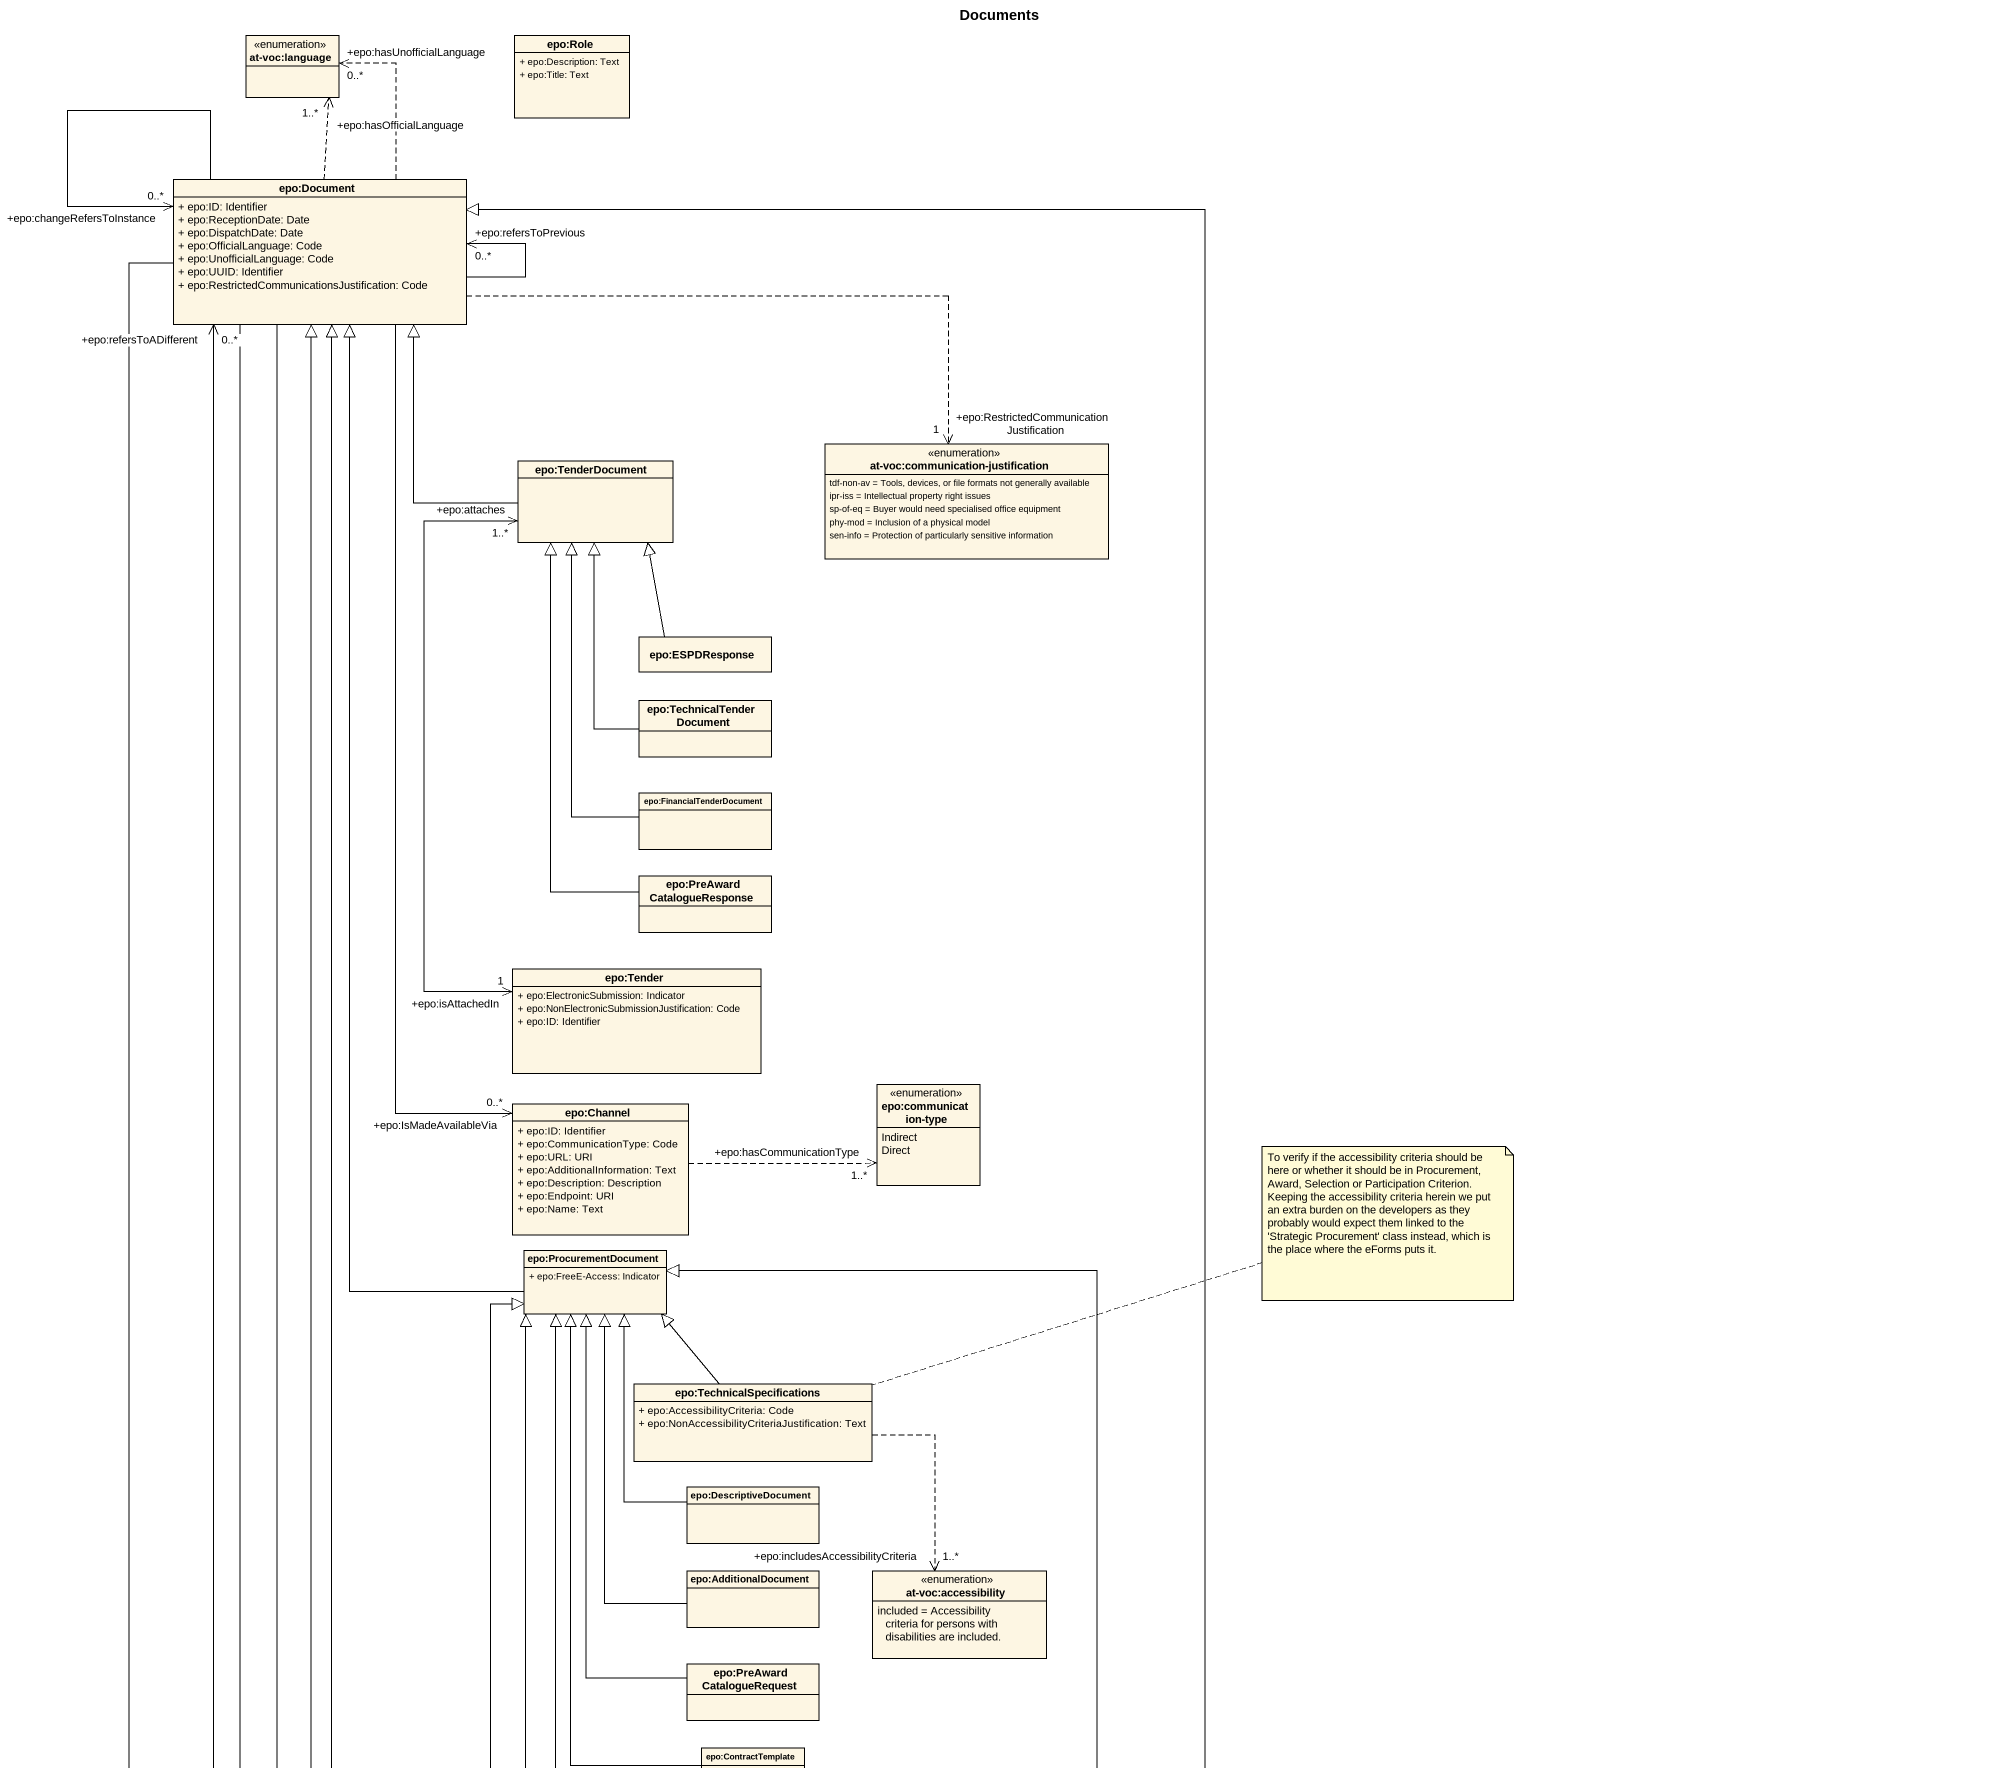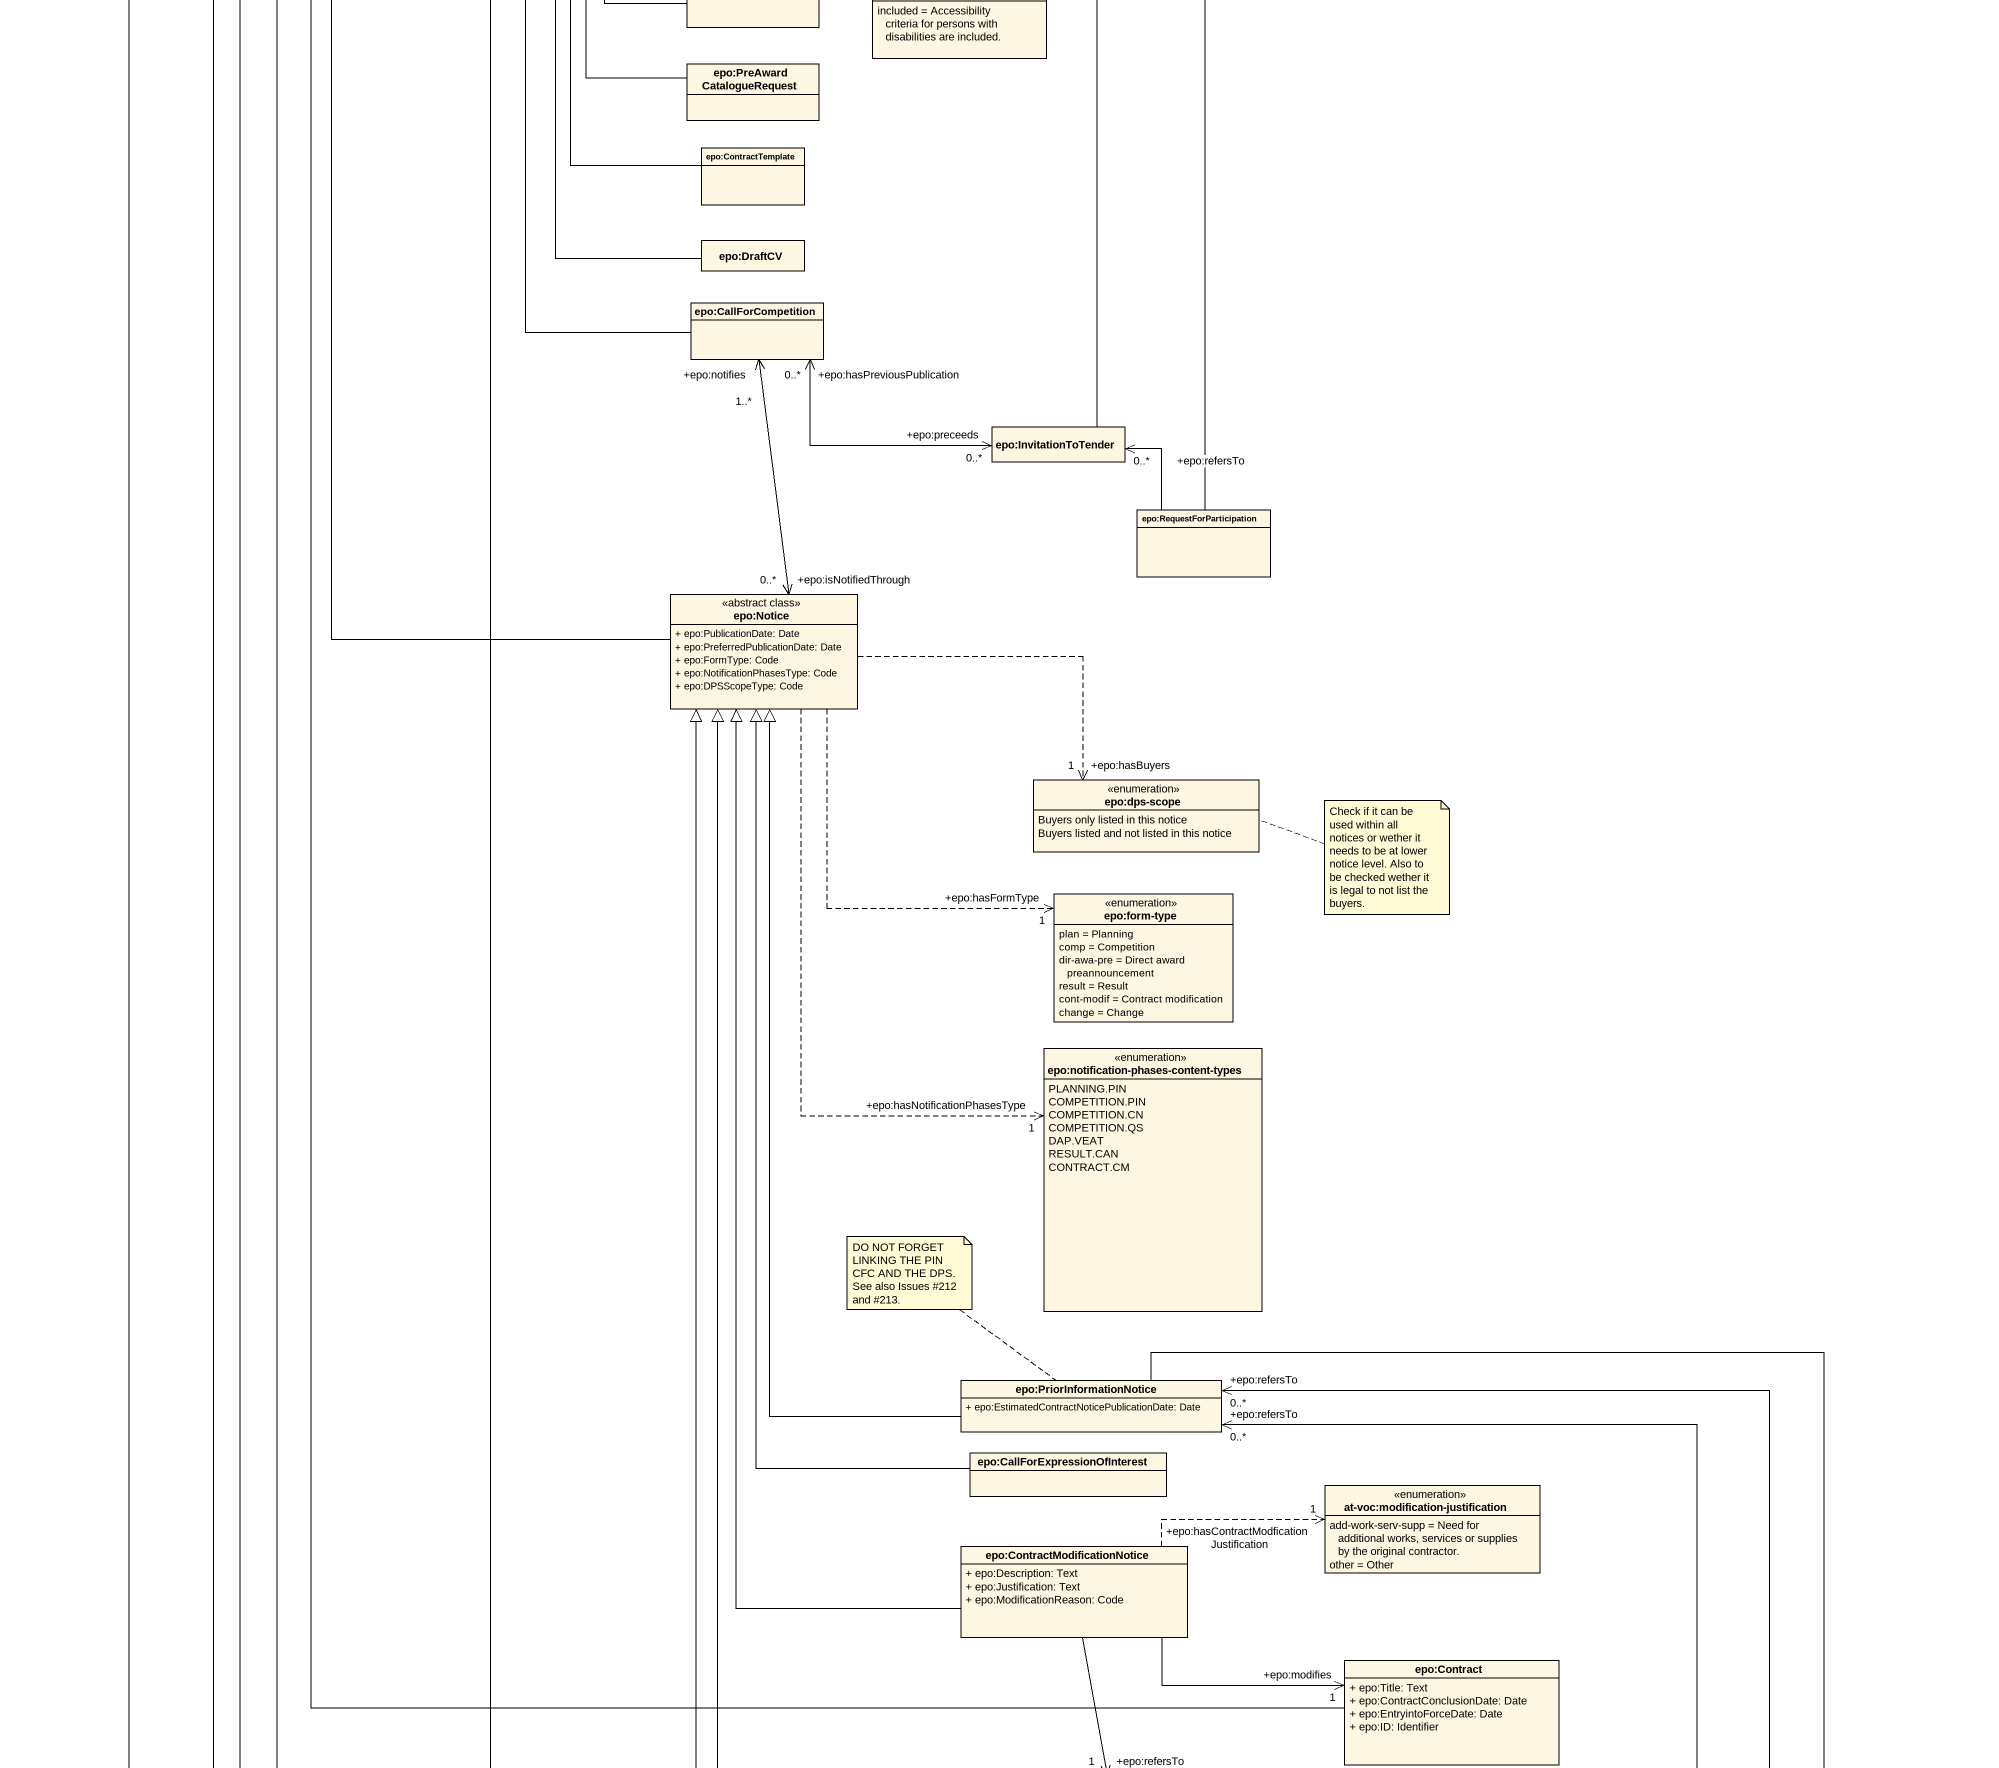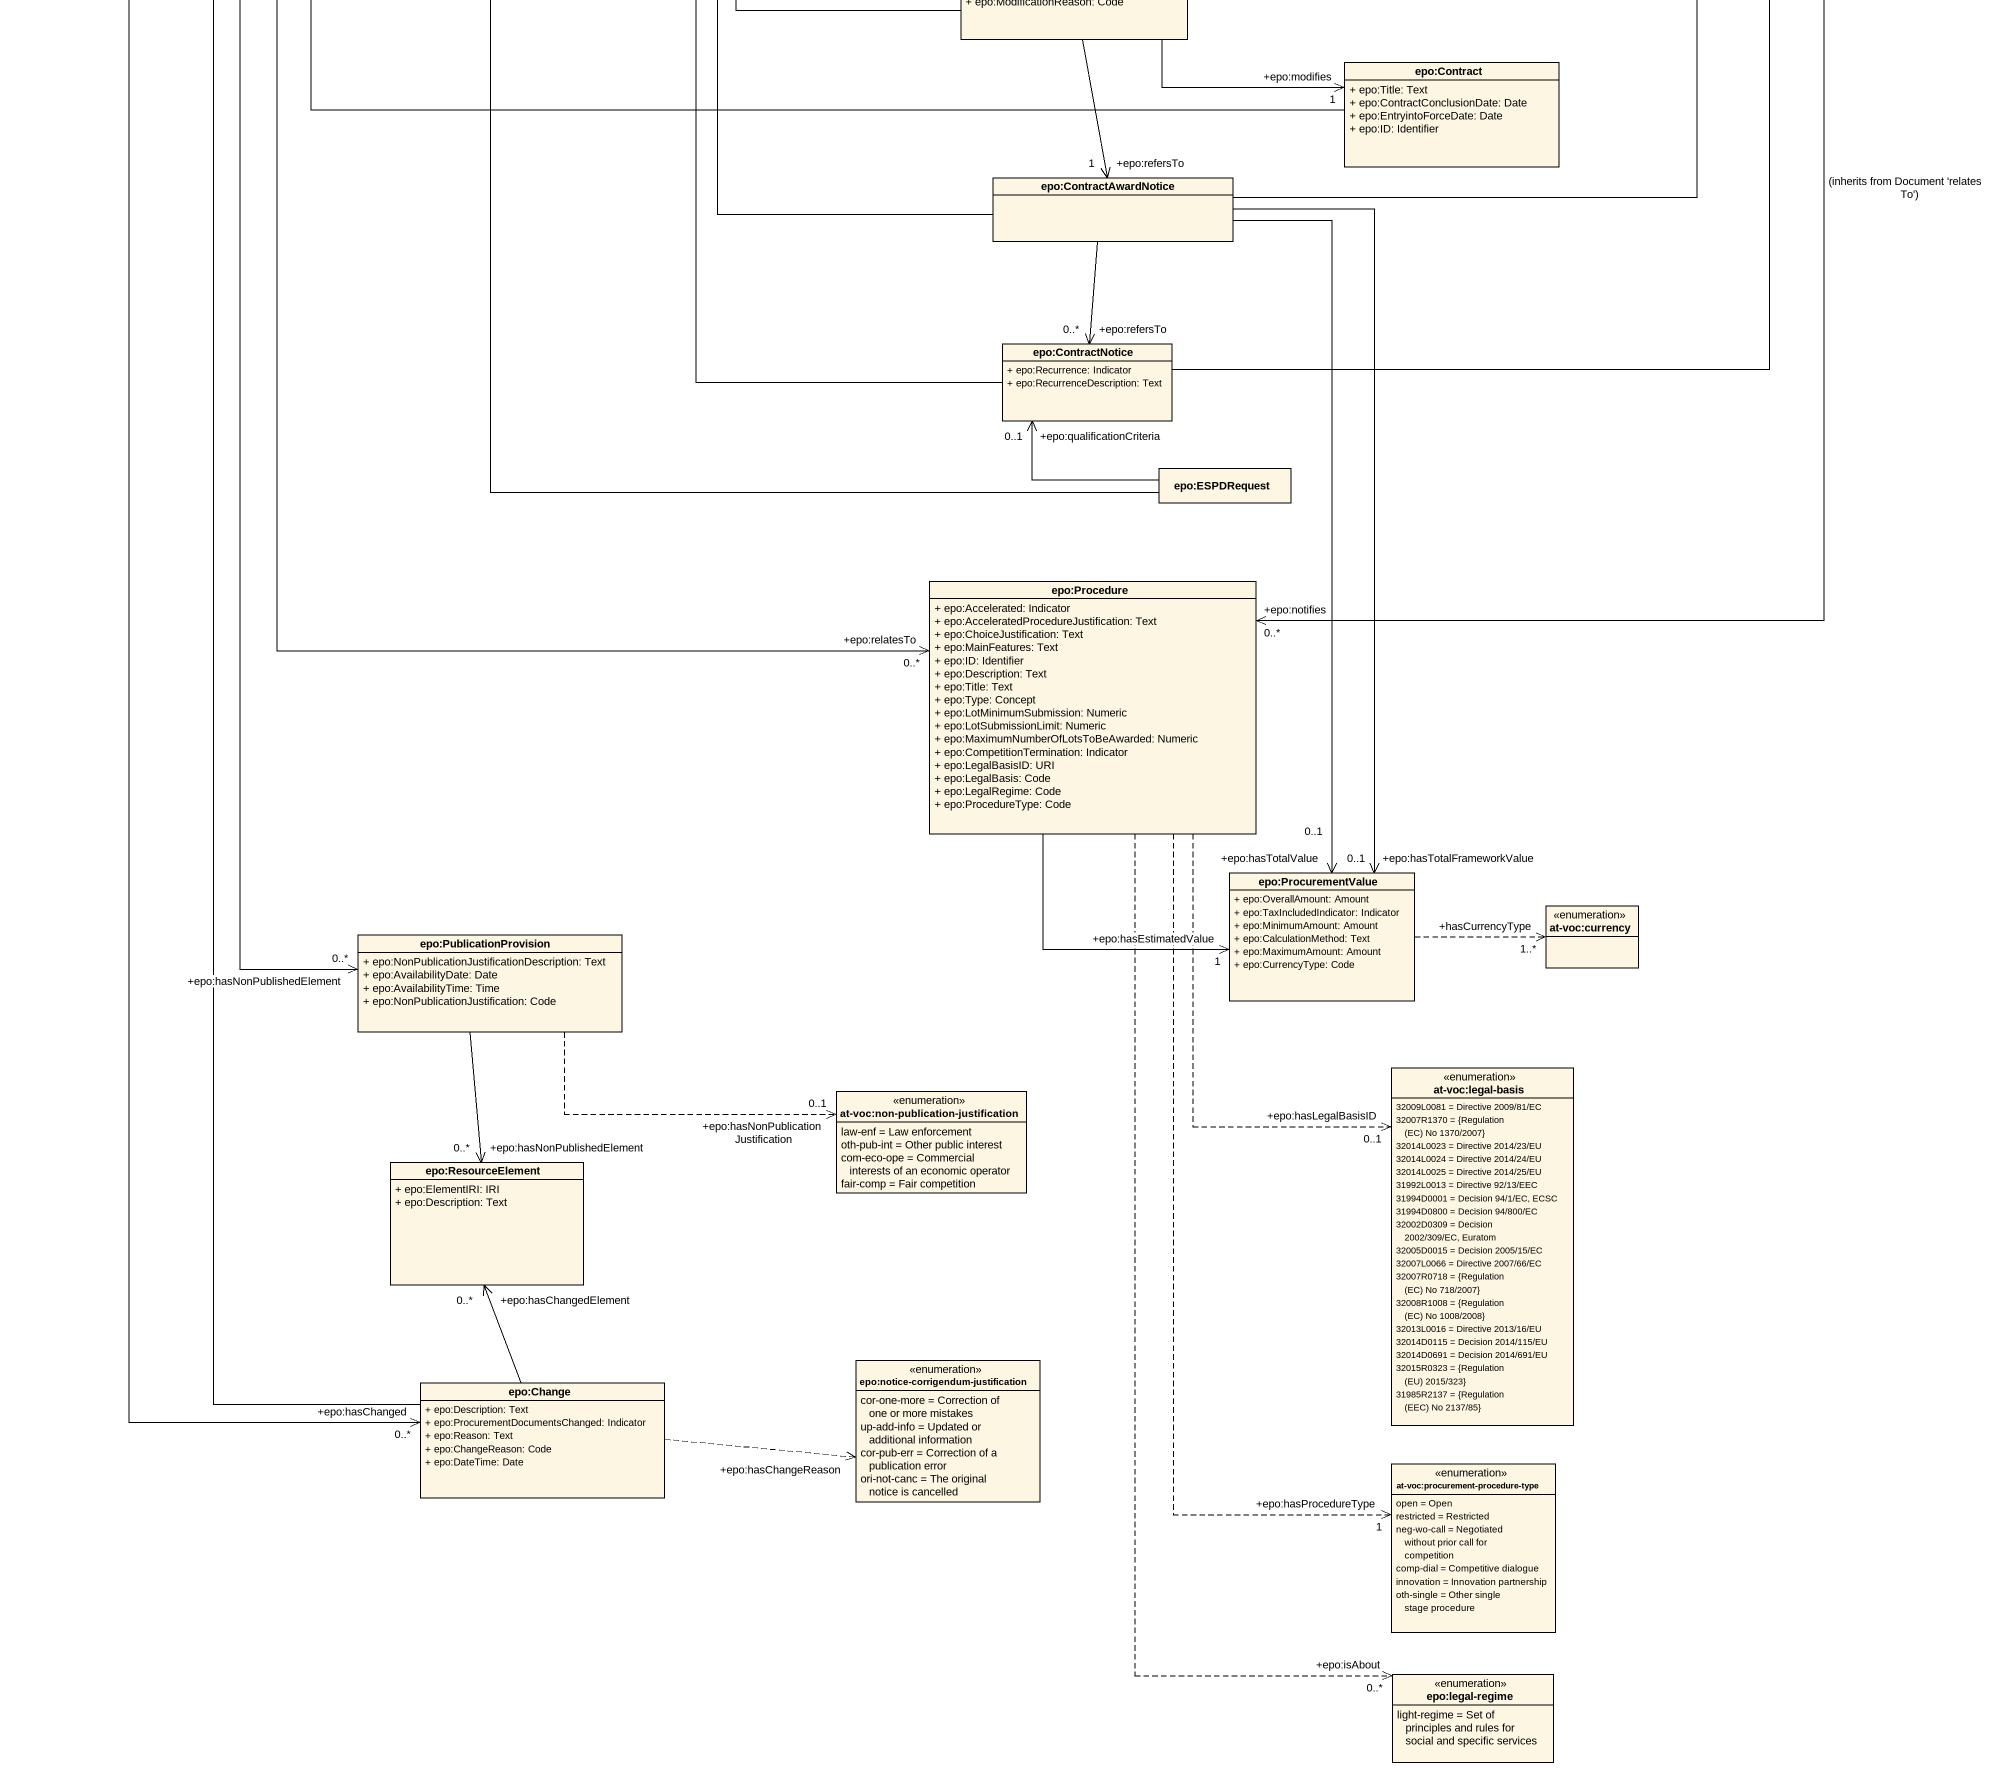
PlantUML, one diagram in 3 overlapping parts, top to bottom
@startuml
title Documents
hide circle
hide empty members
skinparam classAttributeIconSize 0
enum "at-voc:language" as at_voc_language
class "epo:Role" as epo_Role {
  + epo:Description: Text
  + epo:Title: Text
}
class "epo:Document" as epo_Document {
  + epo:ID: Identifier
  + epo:ReceptionDate: Date
  + epo:DispatchDate: Date
  + epo:OfficialLanguage: Code
  + epo:UnofficialLanguage: Code
  + epo:UUID: Identifier
  + epo:RestrictedCommunicationsJustification: Code
}
class "epo:TenderDocument" as epo_TenderDocument
enum "at-voc:communication-justification" as at_voc_communication {
  tdf-non-av = Tools, devices, or file formats not generally available
  ipr-iss = Intellectual property right issues
  sp-of-eq = Buyer would need specialised office equipment
  phy-mod = Inclusion of a physical model
  sen-info = Protection of particularly sensitive information
}
class "epo:ESPDResponse" as epo_ESPDResponse
class "epo:TechnicalTenderDocument" as epo_TechnicalTenderDocument
class "epo:FinancialTenderDocument" as epo_FinancialTenderDocument
class "epo:PreAwardCatalogueResponse" as epo_PreAwardCatalogueRespons
class "epo:Tender" as epo_Tender {
  + epo:ElectronicSubmission: Indicator
  + epo:NonElectronicSubmissionJustification: Code
  + epo:ID: Identifier
}
enum "epo:communication-type" as epo_communication_type {
  Indirect
  Direct
}
class "epo:Channel" as epo_Channel {
  + epo:ID: Identifier
  + epo:CommunicationType: Code
  + epo:URL: URI
  + epo:AdditionalInformation: Text
  + epo:Description: Description
  + epo:Endpoint: URI
  + epo:Name: Text
}
class "epo:ProcurementDocument" as epo_ProcurementDocument {
  + epo:FreeE-Access: Indicator
}
class "epo:TechnicalSpecifications" as epo_TechnicalSpecifications {
  + epo:AccessibilityCriteria: Code
  + epo:NonAccessibilityCriteriaJustification: Text
}
class "epo:DescriptiveDocument" as epo_DescriptiveDocument
class "epo:AdditionalDocument" as epo_AdditionalDocument
enum "at-voc:accessibility" as at_voc_accessibility {
  included = Accessibility criteria for persons with disabilities are included.
}
class "epo:PreAwardCatalogueRequest" as epo_PreAwardCatalogueRequest
class "epo:ContractTemplate" as epo_ContractTemplate
class "epo:DraftCV" as epo_DraftCV
class "epo:CallForCompetition" as epo_CallForCompetition
class "epo:InvitationToTender" as epo_InvitationToTender
class "epo:RequestForParticipation" as epo_RequestForParticipation
class "epo:Notice" as epo_Notice <<abstract class>> {
  + epo:PublicationDate: Date
  + epo:PreferredPublicationDate: Date
  + epo:FormType: Code
  + epo:NotificationPhasesType: Code
  + epo:DPSScopeType: Code
}
enum "epo:dps-scope" as epo_dps_scope {
  Buyers only listed in this notice
  Buyers listed and not listed in this notice
}
enum "epo:form-type" as epo_form_type {
  plan = Planning
  comp = Competition
  dir-awa-pre = Direct award preannouncement
  result = Result
  cont-modif = Contract modification
  change = Change
}
enum "epo:notification-phases-content-types" as epo_notification_phases {
  PLANNING.PIN
  COMPETITION.PIN
  COMPETITION.CN
  COMPETITION.QS
  DAP.VEAT
  RESULT.CAN
  CONTRACT.CM
}
class "epo:PriorInformationNotice" as epo_PriorInformationNotice {
  + epo:EstimatedContractNoticePublicationDate: Date
}
class "epo:CallForExpressionOfInterest" as epo_CallForExpressionOfInter
enum "at-voc:modification-justification" as at_voc_modification {
  add-work-serv-supp = Need for additional works, services or supplies by the original contractor.
  other = Other
}
class "epo:ContractModificationNotice" as epo_ContractModificationNoti {
  + epo:Description: Text
  + epo:Justification: Text
  + epo:ModificationReason: Code
}
class "epo:Contract" as epo_Contract {
  + epo:Title: Text
  + epo:ContractConclusionDate: Date
  + epo:EntryintoForceDate: Date
  + epo:ID: Identifier
}
class "epo:ContractAwardNotice" as epo_ContractAwardNotice
class "epo:ContractNotice" as epo_ContractNotice {
  + epo:Recurrence: Indicator
  + epo:RecurrenceDescription: Text
}
class "epo:ESPDRequest" as epo_ESPDRequest
class "epo:Procedure" as epo_Procedure {
  + epo:Accelerated: Indicator
  + epo:AcceleratedProcedureJustification: Text
  + epo:ChoiceJustification: Text
  + epo:MainFeatures: Text
  + epo:ID: Identifier
  + epo:Description: Text
  + epo:Title: Text
  + epo:Type: Concept
  + epo:LotMinimumSubmission: Numeric
  + epo:LotSubmissionLimit: Numeric
  + epo:MaximumNumberOfLotsToBeAwarded: Numeric
  + epo:CompetitionTermination: Indicator
  + epo:LegalBasisID: URI
  + epo:LegalBasis: Code
  + epo:LegalRegime: Code
  + epo:ProcedureType: Code
}
class "epo:ProcurementValue" as epo_ProcurementValue {
  + epo:OverallAmount: Amount
  + epo:TaxIncludedIndicator: Indicator
  + epo:MinimumAmount: Amount
  + epo:CalculationMethod: Text
  + epo:MaximumAmount: Amount
  + epo:CurrencyType: Code
}
enum "at-voc:currency" as at_voc_currency
class "epo:PublicationProvision" as epo_PublicationProvision {
  + epo:NonPublicationJustificationDescription: Text
  + epo:AvailabilityDate: Date
  + epo:AvailabilityTime: Time
  + epo:NonPublicationJustification: Code
}
enum "at-voc:legal-basis" as at_voc_legal_basis {
  32009L0081 = Directive 2009/81/EC
  {field} 32007R1370 = {Regulation (EC) No 1370/2007}
  32014L0023 = Directive 2014/23/EU
  32014L0024 = Directive 2014/24/EU
  32014L0025 = Directive 2014/25/EU
  31992L0013 = Directive 92/13/EEC
  31994D0001 = Decision 94/1/EC, ECSC
  31994D0800 = Decision 94/800/EC
  32002D0309 = Decision 2002/309/EC, Euratom
  32005D0015 = Decision 2005/15/EC
  32007L0066 = Directive 2007/66/EC
  {field} 32007R0718 = {Regulation (EC) No 718/2007}
  {field} 32008R1008 = {Regulation (EC) No 1008/2008}
  32013L0016 = Directive 2013/16/EU
  32014D0115 = Decision 2014/115/EU
  32014D0691 = Decision 2014/691/EU
  {field} 32015R0323 = {Regulation (EU) 2015/323}
  {field} 31985R2137 = {Regulation (EEC) No 2137/85}
}
enum "at-voc:non-publication-justification" as at_voc_non_publication {
  law-enf = Law enforcement
  oth-pub-int = Other public interest
  com-eco-ope = Commercial interests of an economic operator
  fair-comp = Fair competition
}
class "epo:ResourceElement" as epo_ResourceElement {
  + epo:ElementIRI: IRI
  + epo:Description: Text
}
class "epo:Change" as epo_Change {
  + epo:Description: Text
  + epo:ProcurementDocumentsChanged: Indicator
  + epo:Reason: Text
  + epo:ChangeReason: Code
  + epo:DateTime: Date
}
enum "epo:notice-corrigendum-justification" as epo_notice_corrigendum {
  cor-one-more = Correction of one or more mistakes
  up-add-info = Updated or additional information
  cor-pub-err = Correction of a publication error
  ori-not-canc = The original notice is cancelled
}
enum "at-voc:procurement-procedure-type" as at_voc_procurement {
  open = Open
  restricted = Restricted
  neg-wo-call = Negotiated without prior call for competition
  comp-dial = Competitive dialogue
  innovation = Innovation partnership
  oth-single = Other single stage procedure
}
enum "epo:legal-regime" as epo_legal_regime {
  light-regime = Set of principles and rules for social and specific services
}
epo_Document .up.> "+epo:hasOfficialLanguage\n1..*" at_voc_language
epo_Document .up.> "+epo:hasUnofficialLanguage\n0..*" at_voc_language
epo_Document --> "+epo:changeRefersToInstance\n0..*" epo_Document
epo_Document --> "+epo:refersToPrevious\n0..*" epo_Document
epo_Document .right.> "+epo:RestrictedCommunicationJustification\n1" at_voc_communication
epo_Document --> "+epo:IsMadeAvailableVia\n0..*" epo_Channel
epo_Document --> "+epo:relatesTo\n0..*" epo_Procedure
epo_Document --> "+epo:hasNonPublishedElement\n0..*" epo_PublicationProvision
epo_Document --> "+epo:hasChanged\n0..*" epo_Change
epo_TenderDocument -up-|> epo_Document
epo_ESPDResponse -up-|> epo_TenderDocument
epo_TechnicalTenderDocument -up-|> epo_TenderDocument
epo_FinancialTenderDocument -up-|> epo_TenderDocument
epo_PreAwardCatalogueRespons -up-|> epo_TenderDocument
epo_Tender "+epo:isAttachedIn\n1" <-up-> "+epo:attaches\n1..*" epo_TenderDocument
epo_Channel .right.> "+epo:hasCommunicationType\n1..*" epo_communication_type
epo_ProcurementDocument -up-|> epo_Document
epo_TechnicalSpecifications -up-|> epo_ProcurementDocument
epo_TechnicalSpecifications ..> "+epo:includesAccessibilityCriteria\n1..*" at_voc_accessibility
epo_DescriptiveDocument -up-|> epo_ProcurementDocument
epo_AdditionalDocument -up-|> epo_ProcurementDocument
epo_PreAwardCatalogueRequest -up-|> epo_ProcurementDocument
epo_ContractTemplate -up-|> epo_ProcurementDocument
epo_DraftCV -up-|> epo_ProcurementDocument
epo_CallForCompetition -up-|> epo_ProcurementDocument
epo_CallForCompetition "+epo:notifies\n1..*" <--> "+epo:isNotifiedThrough\n0..*" epo_Notice
epo_InvitationToTender -up-|> epo_ProcurementDocument
epo_InvitationToTender "+epo:preceeds\n0..*" <-left-> "+epo:hasPreviousPublication\n0..*" epo_CallForCompetition
epo_RequestForParticipation -up-|> epo_Document
epo_RequestForParticipation -up-> "+epo:refersTo\n0..*" epo_InvitationToTender
epo_Notice -up-|> epo_Document
epo_Notice .right.> "+epo:hasBuyers\n1" epo_dps_scope
epo_Notice ..> "+epo:hasFormType\n1" epo_form_type
epo_Notice ..> "+epo:hasNotificationPhasesType\n1" epo_notification_phases
epo_PriorInformationNotice -up-|> epo_Notice
epo_PriorInformationNotice --> "+epo:notifies\n0..*" epo_Procedure : (inherits from Document 'relates To')
epo_CallForExpressionOfInter -up-|> epo_Notice
epo_ContractModificationNoti -up-|> epo_Notice
epo_ContractModificationNoti .right.> "+epo:hasContractModficationJustification\n1" at_voc_modification
epo_ContractModificationNoti -right-> "+epo:modifies\n1" epo_Contract
epo_ContractModificationNoti --> "+epo:refersTo\n1" epo_ContractAwardNotice
epo_Contract -up-|> epo_Document
epo_ContractAwardNotice -up-|> epo_Notice
epo_ContractAwardNotice -up-> "+epo:refersTo\n0..*" epo_PriorInformationNotice
epo_ContractAwardNotice --> "+epo:refersTo\n0..*" epo_ContractNotice
epo_ContractAwardNotice --> "+epo:hasTotalFrameworkValue\n0..1" epo_ProcurementValue
epo_ContractAwardNotice --> "+epo:hasTotalValue\n0..1" epo_ProcurementValue
epo_ContractNotice -up-|> epo_Notice
epo_ContractNotice -up-> "+epo:refersTo\n0..*" epo_PriorInformationNotice
epo_ESPDRequest -up-|> epo_ProcurementDocument
epo_ESPDRequest -up-> "+epo:qualificationCriteria\n0..1" epo_ContractNotice
epo_Procedure --> "+epo:hasEstimatedValue\n1" epo_ProcurementValue
epo_Procedure ..> "+epo:hasLegalBasisID\n0..1" at_voc_legal_basis
epo_Procedure ..> "+epo:hasProcedureType\n1" at_voc_procurement
epo_Procedure ..> "+epo:isAbout\n0..*" epo_legal_regime
epo_ProcurementValue .right.> "+hasCurrencyType\n1..*" at_voc_currency
epo_PublicationProvision .right.> "+epo:hasNonPublicationJustification\n0..1" at_voc_non_publication
epo_PublicationProvision --> "+epo:hasNonPublishedElement\n0..*" epo_ResourceElement
epo_Change -up-> "+epo:refersToADifferent\n0..*" epo_Document
epo_Change -up-> "+epo:hasChangedElement\n0..*" epo_ResourceElement
epo_Change .right.> "+epo:hasChangeReason" epo_notice_corrigendum
note right of epo_TechnicalSpecifications
  To verify if the accessibility criteria should be here or whether it should be in Procurement, Award, Selection or Participation Criterion.
  Keeping the accessibility criteria herein we put an extra burden on the developers as they probably would expect them linked to the 'Strategic Procurement' class instead, which is the place where the eForms puts it.
end note
note right of epo_dps_scope : Check if it can be used within all notices or wether it needs to be at lower notice level. Also to be checked wether it is legal to not list the buyers.
note top of epo_PriorInformationNotice : DO NOT FORGET LINKING THE PIN CFC AND THE DPS. See also Issues #212 and #213.
@enduml
